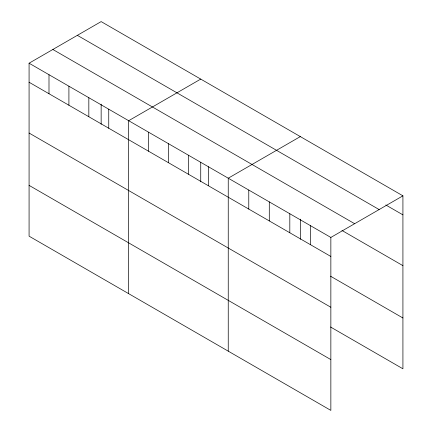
<?xml version="1.0" encoding="UTF-8"?>
<svg xmlns="http://www.w3.org/2000/svg" width="432" height="432" viewBox="0 0 432 432"><rect width="100%" height="100%" fill="white"/><g stroke="black" fill="none" stroke-linecap="round" stroke-linejoin="round"><path stroke-width="0.65" d="M29.079 63.207L330.853 237.438L330.853 410.4L29.079 236.169L29.079 63.207L101.147 21.6L402.921 195.831L402.921 368.793L330.529 326.997M200.734 79.094L128.666 120.706L128.666 293.668M300.321 136.593L228.247 178.2L228.247 351.162M330.853 237.438L402.921 195.831M385.819 204.984L402.921 214.855M77.366 35.332L379.139 209.558M52.861 49.48L354.634 223.706M341.928 230.44L402.921 265.653M29.079 82.237L330.853 256.462M330.529 276.199L402.921 317.99M29.079 133.034L330.853 307.26M29.079 185.371L330.853 359.602M310.333 225.59L310.333 244.615M300.321 219.164L300.321 239.296M289.813 213.743L289.813 232.767M269.293 201.895L269.293 220.919M248.773 190.048L248.773 209.072M208.332 166.698L208.332 185.728M200.734 162.34L200.734 181.802M188.417 155.201L188.417 174.226M168.496 143.705L168.496 162.729M148.581 132.203L148.581 151.227M108.745 109.204L108.745 128.228M101.147 104.177L101.147 124.303M88.83 97.708L88.83 116.732M68.909 86.206L68.909 105.235M48.994 74.709L48.994 93.733"/></g></svg>
